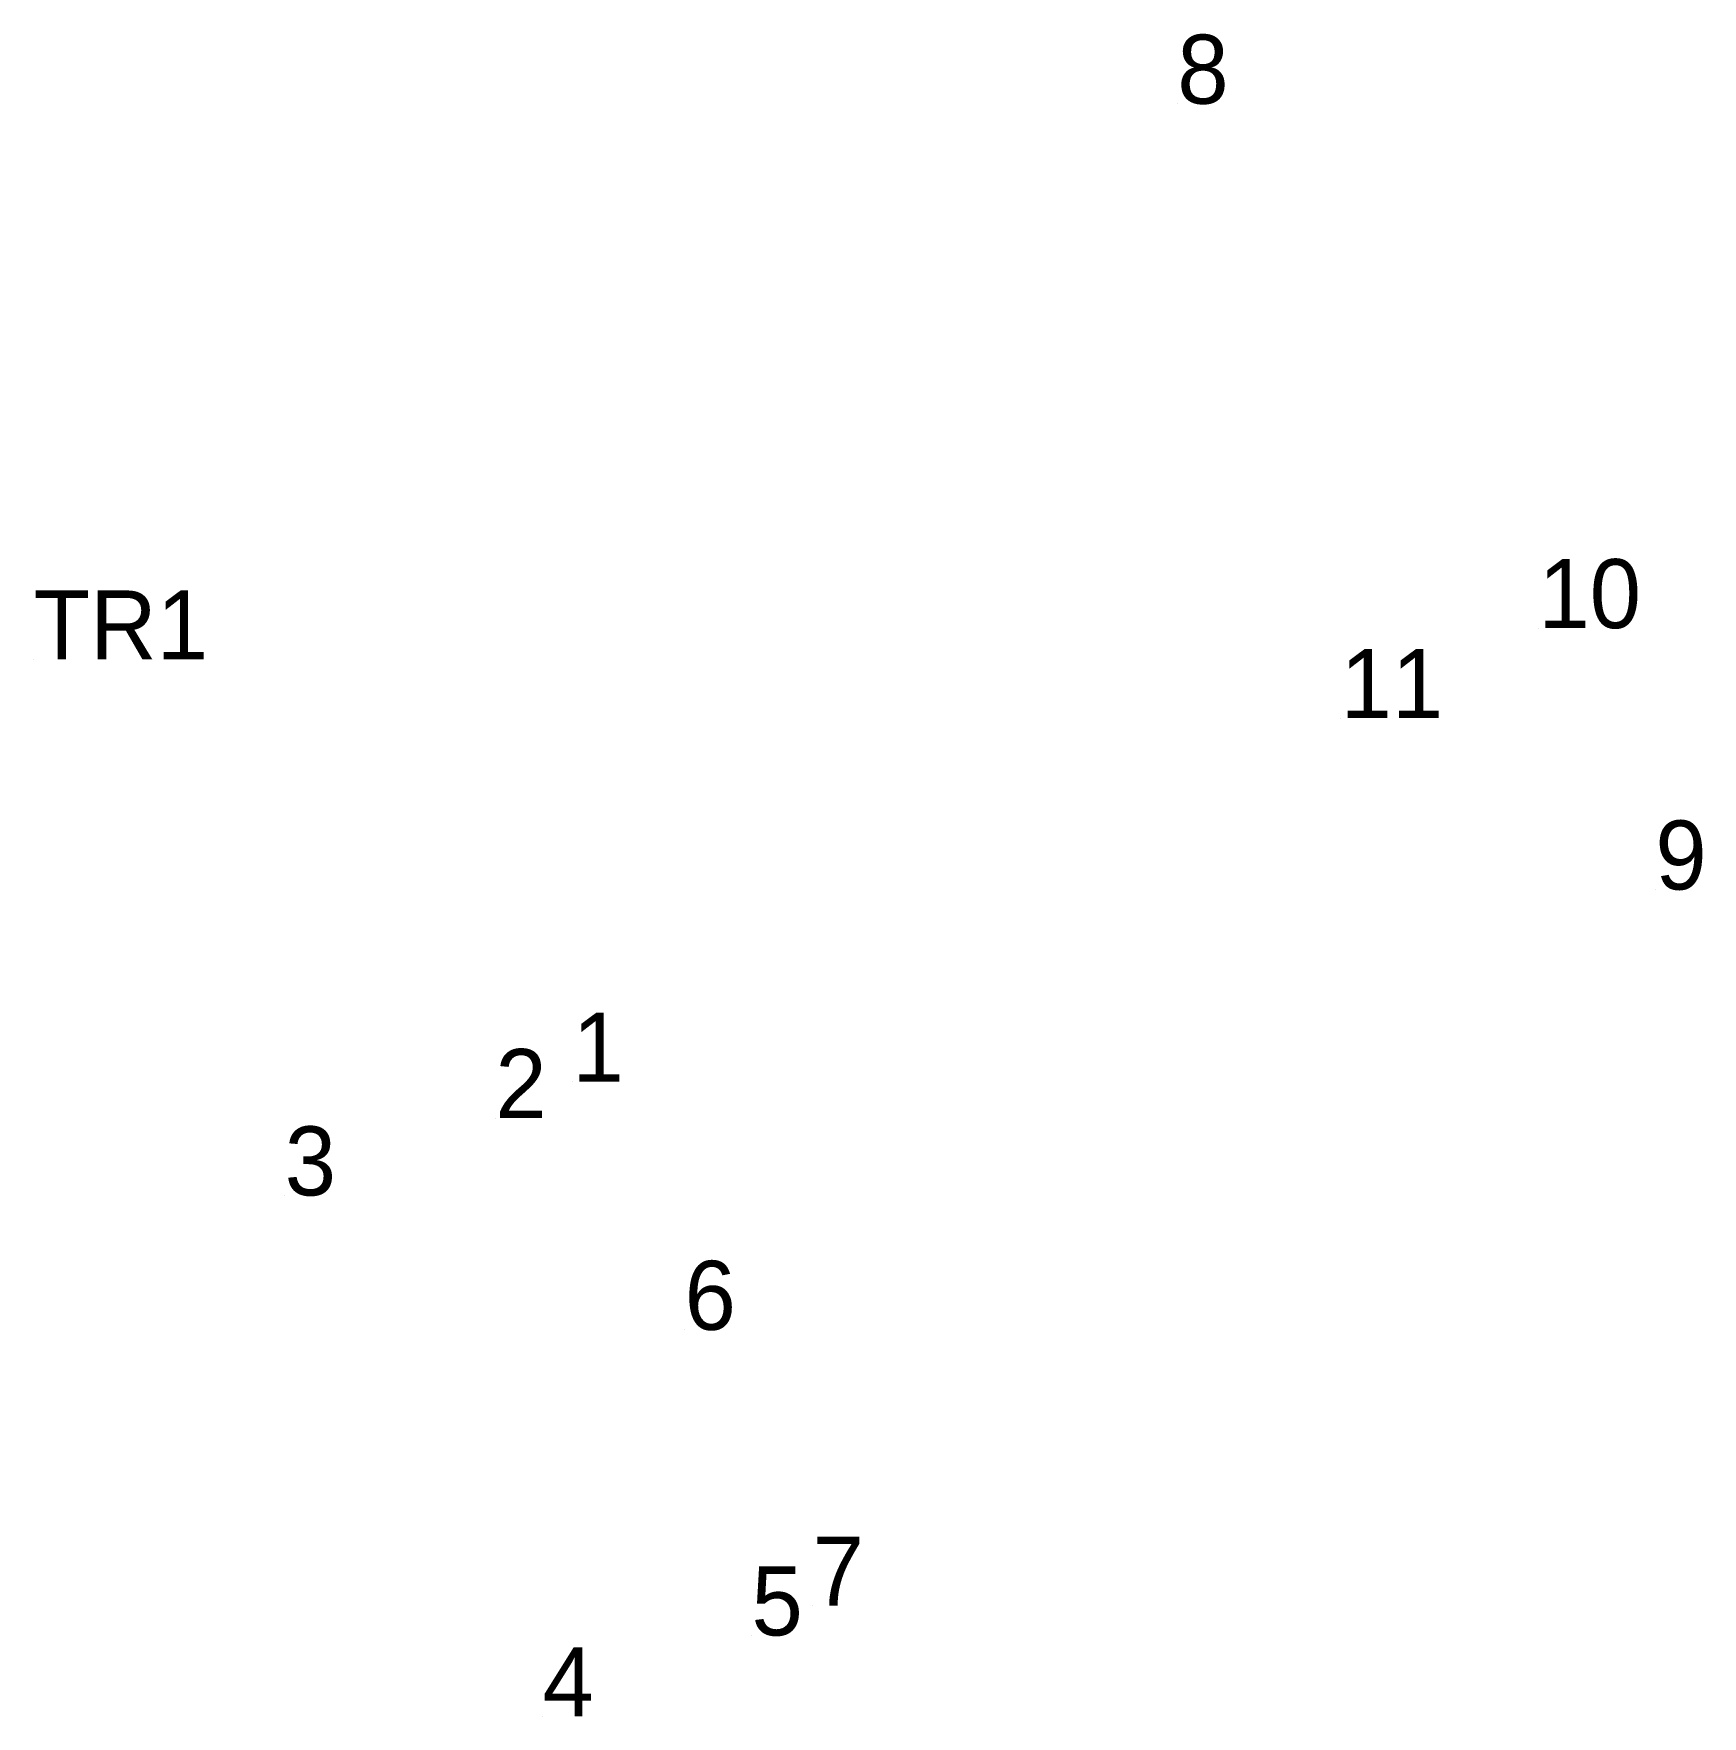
# Model space of a CAD drawing. Extents: x 551394 to 551559, y 1839015 to 1839116.
# Drawn here: x 551515.12 to 551558.64, y 1839014.96 to 1839058.84 of the extents above; entities outside this region: 4.
import ezdxf

# ---------------------------------------------------------------- set-up
doc = ezdxf.new("R2010")
doc.units = 0
doc.layers.add('Level 12', color=7, linetype='Continuous')
doc.layers.add('Level 7', color=7, linetype='Continuous')

msp = doc.modelspace()

# ---------------------------------------------------------------- linework, layer by layer
at = {"layer": 'Level 7'}
for p, q in [((551483.8, 1839114.1), (551483.8, 1839114.1)), ((551394.435, 1839056.787), (551394.435, 1839056.787)), ((551544.947, 1839057.015), (551544.947, 1839057.015)), ((551554.364, 1839043.339), (551554.364, 1839043.339)), ((551515.121, 1839042.522), (551515.121, 1839042.522)), ((551549.206, 1839040.993), (551549.206, 1839040.993)), ((551557.415, 1839036.523), (551557.415, 1839036.523)), ((551529.17, 1839031.511), (551529.17, 1839031.511)), ((551527.162, 1839030.563), (551527.162, 1839030.563)), ((551521.669, 1839028.546), (551521.669, 1839028.546)), ((551532.097, 1839025.041), (551532.097, 1839025.041)), ((551535.439, 1839017.851), (551535.439, 1839017.851)), ((551533.841, 1839017.072), (551533.841, 1839017.072)), ((551528.391, 1839014.962), (551528.391, 1839014.962))]:
    msp.add_line(p, q, dxfattribs=at)

# ---------------------------------------------------------------- texts
at = {"layer": 'Level 12'}
for s, p in [('T1', (551483.8, 1839114.1)), ('12', (551394.435, 1839056.787)), ('8', (551544.947, 1839057.015)), ('10', (551554.364, 1839043.339)), ('TR1', (551515.121, 1839042.522)), ('11', (551549.206, 1839040.993)), ('9', (551557.415, 1839036.523)), ('1', (551529.17, 1839031.511)), ('2', (551527.162, 1839030.563)), ('3', (551521.669, 1839028.546)), ('6', (551532.097, 1839025.041)), ('7', (551535.439, 1839017.851)), ('5', (551533.841, 1839017.072)), ('4', (551528.391, 1839014.962))]:
    msp.add_text(s, height=1.8, dxfattribs=at).set_placement(p)

doc.saveas('drawing.dxf')
